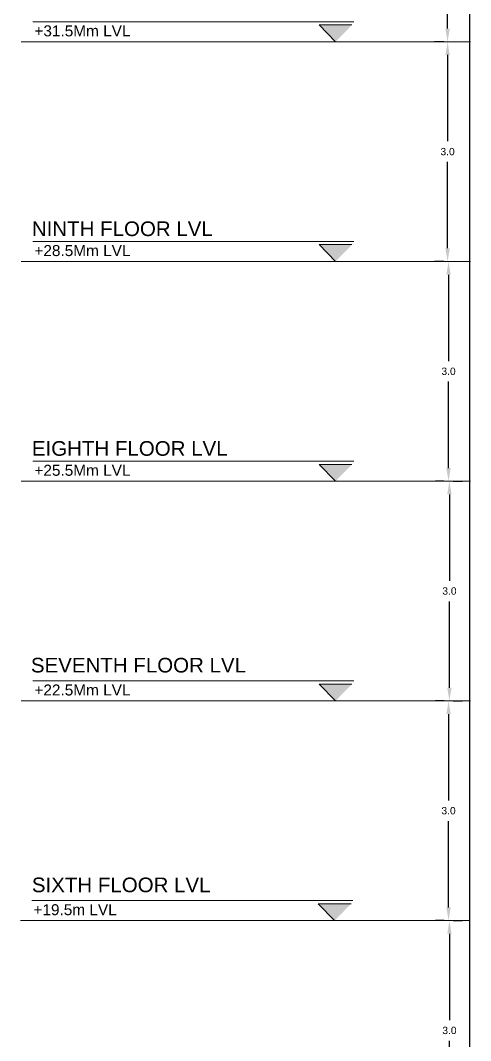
# Model space of a CAD drawing. Header units: metres. Extents: x 29392 to 32022, y 3934 to 33962.
# Drawn here: x 29737.64 to 29743.78, y 4075.76 to 4089.69 of the extents above; entities that cross this region are included whole.
import ezdxf

# ---------------------------------------------------------------- set-up
doc = ezdxf.new("R2010")
doc.units = ezdxf.units.M
doc.linetypes.add('HIDDEN2', pattern=[4.7625, 3.175, -1.5875])
doc.layers.add('NAMES', color=252, linetype='Continuous', lineweight=15)
doc.styles.get("Standard").update_dxf_attribs({"font": 'arial.ttf'})
doc.dimstyles.get("Standard").update_dxf_attribs({"dimtxt": 0.1, "dimasz": 0.18, "dimexe": 0.18, "dimexo": 0.0625, "dimgap": 0.09, "dimtad": 0, "dimtih": 1, "dimtoh": 1, "dimdec": 1, "dimzin": 0, "dimdsep": 46, "dimtxsty": 'Standard', "dimcen": 0.09, "dimadec": 0, "dimazin": 0, "dimtfac": 1, "dimtdec": 1, "dimtofl": 0, "dimtmove": 0, "dimatfit": 3, "dimfxl": 1, "dimtolj": 1, "dimtzin": 0, "dimarcsym": 0})

# ---------------------------------------------------------------- blocks, each defined once
blk = doc.blocks.new('*D346')
at = {"color": 0, "lineweight": -2, "transparency": 16777216}
for p, q in [((29743.544, 4077.396), (29743.671, 4077.396)), ((29743.491, 4077.216), (29743.491, 4076.037)), ((29743.491, 4074.576), (29743.491, 4075.755)), ((29743.544, 4074.396), (29743.671, 4074.396))]:
    blk.add_line(p, q, dxfattribs=at)
at = {"color": 0, "transparency": 16777216}
for points in [[(29743.461, 4077.216), (29743.521, 4077.216), (29743.491, 4077.396)], [(29743.461, 4074.576), (29743.521, 4074.576), (29743.491, 4074.396)]]:
    blk.add_solid(points, dxfattribs=at)
at = {"layer": 'Defpoints', "color": 0, "transparency": 16777216}
for p in [(29743.481, 4077.396), (29743.491, 4077.396), (29743.481, 4074.396)]:
    blk.add_point(p, dxfattribs=at)
at = {"color": 0, "transparency": 16777216, "insert": (29743.491, 4075.896), "char_height": 0.1, "attachment_point": 5}
blk.add_mtext('\\A1;3.0', dxfattribs=at)
blk = doc.blocks.new('*D347')
at = {"color": 0, "lineweight": -2, "transparency": 16777216}
for p, q in [((29743.419, 4080.396), (29743.299, 4080.396)), ((29743.479, 4080.216), (29743.479, 4079.037)), ((29743.479, 4077.576), (29743.479, 4078.755)), ((29743.419, 4077.396), (29743.299, 4077.396))]:
    blk.add_line(p, q, dxfattribs=at)
at = {"color": 0, "transparency": 16777216}
for points in [[(29743.449, 4080.216), (29743.509, 4080.216), (29743.479, 4080.396)], [(29743.449, 4077.576), (29743.509, 4077.576), (29743.479, 4077.396)]]:
    blk.add_solid(points, dxfattribs=at)
at = {"layer": 'Defpoints', "color": 0, "transparency": 16777216}
for p in [(29743.479, 4080.396), (29743.481, 4080.396), (29743.481, 4077.396)]:
    blk.add_point(p, dxfattribs=at)
at = {"color": 0, "transparency": 16777216, "insert": (29743.479, 4078.896), "char_height": 0.1, "attachment_point": 5}
blk.add_mtext('\\A1;3.0', dxfattribs=at)
blk = doc.blocks.new('*D348')
at = {"color": 0, "lineweight": -2, "transparency": 16777216}
for p, q in [((29743.541, 4083.396), (29743.671, 4083.396)), ((29743.491, 4083.216), (29743.491, 4082.037)), ((29743.491, 4080.576), (29743.491, 4081.755)), ((29743.541, 4080.396), (29743.671, 4080.396))]:
    blk.add_line(p, q, dxfattribs=at)
at = {"color": 0, "transparency": 16777216}
for points in [[(29743.461, 4083.216), (29743.521, 4083.216), (29743.491, 4083.396)], [(29743.461, 4080.576), (29743.521, 4080.576), (29743.491, 4080.396)]]:
    blk.add_solid(points, dxfattribs=at)
at = {"layer": 'Defpoints', "color": 0, "transparency": 16777216}
for p in [(29743.479, 4083.396), (29743.491, 4083.396), (29743.479, 4080.396)]:
    blk.add_point(p, dxfattribs=at)
at = {"color": 0, "transparency": 16777216, "insert": (29743.491, 4081.896), "char_height": 0.1, "attachment_point": 5}
blk.add_mtext('\\A1;3.0', dxfattribs=at)
blk = doc.blocks.new('*D349')
at = {"color": 0, "lineweight": -2, "transparency": 16777216}
for p, q in [((29743.416, 4086.396), (29743.299, 4086.396)), ((29743.479, 4086.216), (29743.479, 4085.037)), ((29743.479, 4083.576), (29743.479, 4084.755)), ((29743.416, 4083.396), (29743.299, 4083.396))]:
    blk.add_line(p, q, dxfattribs=at)
at = {"color": 0, "transparency": 16777216}
for points in [[(29743.449, 4086.216), (29743.509, 4086.216), (29743.479, 4086.396)], [(29743.449, 4083.576), (29743.509, 4083.576), (29743.479, 4083.396)]]:
    blk.add_solid(points, dxfattribs=at)
at = {"layer": 'Defpoints', "color": 0, "transparency": 16777216}
for p in [(29743.479, 4086.396), (29743.479, 4086.396), (29743.479, 4083.396)]:
    blk.add_point(p, dxfattribs=at)
at = {"color": 0, "transparency": 16777216, "insert": (29743.479, 4084.896), "char_height": 0.1, "attachment_point": 5}
blk.add_mtext('\\A1;3.0', dxfattribs=at)
blk = doc.blocks.new('*D350')
at = {"color": 0, "lineweight": -2, "transparency": 16777216}
for p, q in [((29743.416, 4089.396), (29743.286, 4089.396)), ((29743.466, 4089.216), (29743.466, 4088.037)), ((29743.466, 4086.576), (29743.466, 4087.755)), ((29743.416, 4086.396), (29743.286, 4086.396))]:
    blk.add_line(p, q, dxfattribs=at)
at = {"color": 0, "transparency": 16777216}
for points in [[(29743.496, 4089.216), (29743.436, 4089.216), (29743.466, 4089.396)], [(29743.496, 4086.576), (29743.436, 4086.576), (29743.466, 4086.396)]]:
    blk.add_solid(points, dxfattribs=at)
at = {"layer": 'Defpoints', "color": 0, "transparency": 16777216}
for p in [(29743.466, 4089.396), (29743.479, 4089.396), (29743.479, 4086.396)]:
    blk.add_point(p, dxfattribs=at)
at = {"color": 0, "transparency": 16777216, "insert": (29743.466, 4087.896), "char_height": 0.1, "attachment_point": 5}
blk.add_mtext('\\A1;3.0', dxfattribs=at)
blk = doc.blocks.new('*D351')
at = {"color": 0, "lineweight": -2, "transparency": 16777216}
for p, q in [((29743.416, 4092.396), (29743.286, 4092.396)), ((29743.466, 4092.216), (29743.466, 4091.037)), ((29743.466, 4089.576), (29743.466, 4090.755)), ((29743.416, 4089.396), (29743.286, 4089.396))]:
    blk.add_line(p, q, dxfattribs=at)
at = {"color": 0, "transparency": 16777216}
for points in [[(29743.436, 4092.216), (29743.496, 4092.216), (29743.466, 4092.396)], [(29743.436, 4089.576), (29743.496, 4089.576), (29743.466, 4089.396)]]:
    blk.add_solid(points, dxfattribs=at)
at = {"layer": 'Defpoints', "color": 0, "transparency": 16777216}
for p in [(29743.466, 4092.396), (29743.479, 4092.396), (29743.479, 4089.396)]:
    blk.add_point(p, dxfattribs=at)
at = {"color": 0, "transparency": 16777216, "insert": (29743.466, 4090.896), "char_height": 0.1, "attachment_point": 5}
blk.add_mtext('\\A1;3.0', dxfattribs=at)

msp = doc.modelspace()

# ---------------------------------------------------------------- hatches: boundary and pattern name
at = {"layer": 'NAMES', "linetype": 'Continuous', "lineweight": 20, "ltscale": 2, "transparency": 16777216}
h = msp.add_hatch(color=7, dxfattribs=at)
h.dxf.hatch_style = 1
h.paths.add_polyline_path([(29742.162, 4089.626), (29741.937, 4089.396), (29741.713, 4089.626)])
h = msp.add_hatch(color=7, dxfattribs=at)
h.dxf.hatch_style = 1
h.paths.add_polyline_path([(29742.162, 4086.626), (29741.937, 4086.396), (29741.713, 4086.626)])
h = msp.add_hatch(color=7, dxfattribs=at)
h.dxf.hatch_style = 1
h.paths.add_polyline_path([(29742.162, 4083.626), (29741.937, 4083.396), (29741.713, 4083.626)])
h = msp.add_hatch(color=7, dxfattribs=at)
h.dxf.hatch_style = 1
h.paths.add_polyline_path([(29742.162, 4080.626), (29741.937, 4080.396), (29741.713, 4080.626)])
h = msp.add_hatch(color=7, dxfattribs=at)
h.dxf.hatch_style = 1
h.paths.add_polyline_path([(29742.149, 4077.626), (29741.925, 4077.396), (29741.7, 4077.626)])

# ---------------------------------------------------------------- linework, layer by layer
at = {"transparency": 16777216}
msp.add_line((29743.766, 4099.596), (29743.767, 4058.675), dxfattribs=at)
at = {"layer": 'NAMES', "color": 7, "linetype": 'Continuous', "lineweight": 20, "ltscale": 2, "transparency": 16777216}
for p, q in [((29740.124, 4089.669), (29737.809, 4089.669)), ((29742.187, 4089.669), (29737.809, 4089.669)), ((29741.937, 4089.396), (29741.713, 4089.626)), ((29742.162, 4089.626), (29741.713, 4089.626)), ((29740.124, 4086.669), (29737.809, 4086.669)), ((29742.187, 4086.669), (29737.809, 4086.669)), ((29741.937, 4086.396), (29741.713, 4086.626)), ((29742.162, 4086.626), (29741.713, 4086.626)), ((29740.124, 4083.669), (29737.809, 4083.669)), ((29742.187, 4083.669), (29737.809, 4083.669)), ((29741.937, 4083.396), (29741.713, 4083.626)), ((29742.162, 4083.626), (29741.713, 4083.626)), ((29740.124, 4080.669), (29737.809, 4080.669)), ((29742.187, 4080.669), (29737.809, 4080.669)), ((29741.937, 4080.396), (29741.713, 4080.626)), ((29742.162, 4080.626), (29741.713, 4080.626)), ((29740.112, 4077.669), (29737.797, 4077.669)), ((29742.175, 4077.669), (29737.797, 4077.669)), ((29741.925, 4077.396), (29741.7, 4077.626)), ((29742.149, 4077.626), (29741.7, 4077.626))]:
    msp.add_line(p, q, dxfattribs=at)
at = {"layer": 'NAMES', "color": 7, "linetype": 'HIDDEN2', "lineweight": 20, "ltscale": 25, "transparency": 16777216}
for p, q in [((29743.779, 4089.396), (29737.651, 4089.396)), ((29743.779, 4086.396), (29737.651, 4086.396)), ((29743.779, 4083.396), (29737.651, 4083.396)), ((29743.779, 4080.396), (29737.651, 4080.396)), ((29743.767, 4077.396), (29737.639, 4077.396))]:
    msp.add_line(p, q, dxfattribs=at)

# ---------------------------------------------------------------- texts
at = {"layer": 'NAMES', "color": 7, "linetype": 'Continuous', "lineweight": 20, "ltscale": 2, "transparency": 16777216}
for s, height, p in [('+31.5Mm LVL', 0.15, (29737.83, 4089.47)), ('NINTH FLOOR LVL', 0.2, (29737.795, 4086.743)), ('+28.5Mm LVL', 0.15, (29737.83, 4086.47)), ('EIGHTH FLOOR LVL', 0.2, (29737.795, 4083.743)), ('+25.5Mm LVL', 0.15, (29737.83, 4083.47)), ('SEVENTH FLOOR LVL', 0.2, (29737.782, 4080.784)), ('+22.5Mm LVL', 0.15, (29737.83, 4080.47)), ('SIXTH FLOOR LVL', 0.2, (29737.795, 4077.784)), ('+19.5m LVL', 0.15, (29737.817, 4077.47))]:
    msp.add_text(s, height=height, dxfattribs=at).set_placement(p)

# ---------------------------------------------------------------- dimensions: what is measured, and where the dimension line sits
at = {"color": 251, "true_color": 0x636466}
for base, p1, p2, picture, middle in [((29743.466, 4092.396), (29743.479, 4089.396), (29743.479, 4092.396), '*D351', (29743.466, 4090.896)), ((29743.479, 4086.396), (29743.479, 4083.396), (29743.479, 4086.396), '*D349', (29743.479, 4084.896)), ((29743.491, 4083.396), (29743.479, 4080.396), (29743.479, 4083.396), '*D348', (29743.491, 4081.896)), ((29743.479, 4080.396), (29743.481, 4077.396), (29743.481, 4080.396), '*D347', (29743.479, 4078.896)), ((29743.491, 4077.396), (29743.481, 4074.396), (29743.481, 4077.396), '*D346', (29743.491, 4075.896))]:
    dim = msp.add_linear_dim(base=base, p1=p1, p2=p2, angle=90, dimstyle='Standard', dxfattribs=at)
    dim.commit()
    dim.dimension.update_dxf_attribs({"geometry": picture, "text_midpoint": middle})
dim = msp.add_aligned_dim(p1=(29743.479, 4086.396), p2=(29743.479, 4089.396), distance=0.013, dimstyle='Standard', dxfattribs=at)
dim.commit()
dim.dimension.update_dxf_attribs({"geometry": '*D350', "text_midpoint": (29743.466, 4087.896)})

doc.saveas('drawing.dxf')
